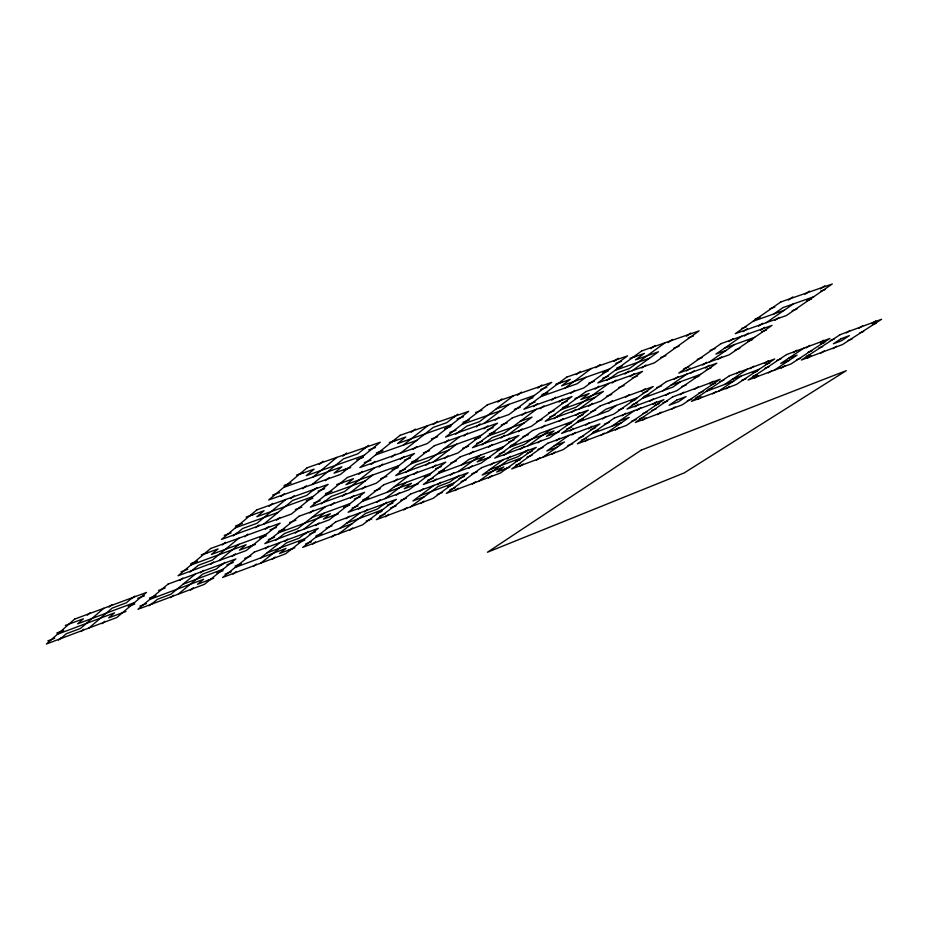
<?xml version="1.0" encoding="UTF-8"?>
<svg xmlns="http://www.w3.org/2000/svg" width="928" height="928" viewBox="0 0 928 928"><rect width="100%" height="100%" fill="white"/><g stroke="black" fill="none" stroke-linecap="round" stroke-linejoin="round"><path stroke-width="1.39" d="M58.464 640.076L61.097 637.78M87.336 615.148L90.12 612.712M60.738 638.615L66.306 633.743L80.574 628.395L103.762 608.292M109.063 607.074L111.894 604.627M81.154 631.539L83.833 629.242M89.042 627.966L112.184 608.084L126.37 602.794L132.391 597.667M102.15 623.639L104.864 621.331M131.904 598.583L134.78 596.124M149.176 605.682L151.983 603.351M222.268 544.956L225.492 542.288M233.183 535.897L236.466 533.171M319.244 464.394L323.048 461.228M151.473 604.221L157.412 599.291L170.88 594.245L195.53 573.922M179.858 580.464L182.828 577.993M189.938 572.1L198.372 565.291L212.187 560.187L238.844 538.217M235.758 534.25L242.707 528.473L256.882 523.346L285.801 499.496M269.108 506.34L272.6 503.44M280.964 496.492L284.525 493.534M313.119 476.98L336.876 457.376M200.344 572.854L203.348 570.384M210.54 564.468L213.602 561.95M290.661 498.626L294.199 495.726M302.656 488.778L306.252 485.82M170.613 597.62L173.455 595.289M244.679 536.778L247.927 534.11M255.722 527.707L259.04 524.981M342.815 456.158L346.666 452.992M178.199 594.175L202.768 574.061L216.154 569.084L222.523 563.899M219.356 560.477L239.146 544.272M263.854 524.042L292.622 500.482L306.692 495.436L314.163 489.358M312.121 484.52L343.418 458.896L357.825 453.838L365.968 447.226M190.437 590.162L193.314 587.83M265.385 529.215L268.679 526.547M276.556 520.132L279.908 517.406M364.588 448.549L368.474 445.382M221.885 564.85L224.924 562.368M232.209 556.452L235.318 553.935M313.293 490.529L316.866 487.629M325.426 480.681L329.069 477.711M233.067 574.13L236.014 571.776M309.836 512.987L313.2 510.307M321.262 503.892L324.696 501.155M411.22 432.251L415.187 429.084M265.269 548.726L268.389 546.244M275.848 540.305L284.652 533.461L297.691 528.647L325.612 506.56M323.849 502.257L331.134 496.457L344.474 491.631L374.692 467.724M358.8 474.254L362.454 471.343M371.188 464.383L374.924 461.425M260.722 557.902L280.233 542.462M403.181 445.173L427.947 425.581M284.618 541.534L287.773 539.04M295.301 533.101L298.514 530.572M379.065 467.004L382.754 464.093M391.57 457.133L395.328 454.163M253.356 566.498L256.337 564.154M330.948 505.284L334.358 502.593M342.502 496.178L345.97 493.441M433.33 424.525L437.332 421.358M260.675 563.168L286.427 542.915L299.083 538.205L305.741 532.985M303.804 529.25L324.498 512.952M350.32 492.64L372.708 475.032M400.676 453.038L433.248 427.402L446.786 422.658L455.23 416.057M272.124 559.433L275.129 557.078M350.482 498.15L353.916 495.471M362.14 489.033L365.644 486.295M453.746 417.391L457.794 414.224M304.976 533.971L308.166 531.477M315.775 525.526L319.023 522.986M400.362 459.383L404.086 456.472M412.983 449.512L416.776 446.554M312.504 544.249L315.578 541.894M393.901 481.713L397.416 479.01M405.803 472.561L409.387 469.812M455.741 434.2L459.604 431.23M346.005 518.717L349.253 516.223M358.405 509.194L361.723 506.642M408.401 470.948L415.976 465.125L428.574 460.566L459.952 436.589M444.802 442.83L448.595 439.918M458.49 432.471L466.668 426.196L479.521 421.637L513.428 395.734M497.849 402.091L501.955 398.936M340.031 528.229L360.331 512.72M387.046 492.304L408.958 475.554M364.321 511.908L367.604 509.414M376.826 502.373L380.178 499.832M463.907 435.998L467.724 433.086M517.337 395.27L521.466 392.126M331.725 537.022L334.822 534.656M413.853 474.428L417.391 471.737M425.859 465.276L429.467 462.527M476.203 426.915L480.089 423.957M338.79 533.809L365.574 513.439L377.557 508.985L384.47 503.753M385.027 498.649L406.568 482.27M433.399 461.866L456.646 444.199M483.998 423.412L509.078 404.341M349.52 530.329L352.652 527.962M383.589 504.751L386.895 502.245M396.21 495.204L399.585 492.664M432.32 467.689L435.882 464.998M444.408 458.548L448.05 455.799M483.987 428.817L487.838 425.906M495.111 420.187L499.032 417.229M537.799 388.113L541.964 384.969M385.526 516.78L388.704 514.414M469.614 454.082L473.234 451.391M481.887 444.93L485.576 442.192M576.253 374.576L580.476 371.42M420.129 491.167L423.481 488.673M432.947 481.62L436.369 479.068M522 415.234L525.909 412.322M533.577 406.603L537.544 403.645M484.486 443.329L492.292 437.517L504.217 433.202L536.5 409.248M433.863 485.402L412.902 500.958L424.316 496.689M461.425 464.951L468.872 459.43L503.579 446.704M565.14 387.985L591.403 368.497M437.517 484.706L440.893 482.212M450.416 475.159L453.862 472.607M540.061 408.772L543.994 405.861M551.708 400.154L555.698 397.196M403.796 509.913L406.998 507.535M488.522 447.192L492.165 444.489M500.876 438.039L504.588 435.29M595.857 367.72L600.103 364.576M410.64 506.792L438.283 486.376L449.662 482.131L456.785 476.888M458.351 471.552L480.542 455.149M508.161 434.745L532.057 417.09L520.167 421.358M585.881 377.313L577.204 383.728L540.688 396.627M420.72 503.544L423.945 501.166M506.015 440.812L509.681 438.109M518.45 431.659L522.186 428.91M613.976 361.386L618.245 358.254M455.81 477.908L459.221 475.403M468.814 468.35L472.282 465.798M559.05 401.986L563.006 399.075M570.766 393.368L574.792 390.41M454.975 490.657L458.246 488.279M541.384 427.901L545.096 425.21M553.97 418.76L557.74 416.011M606.634 380.503L610.694 377.557M490.529 465.009L493.974 462.504M503.695 455.451L513.335 448.56L524.448 444.466L539.644 433.48L572.599 421.393M556.568 417.171L564.56 411.371L575.87 407.276L608.907 383.38M595.022 389.122L599.024 386.222M609.371 378.833L617.978 372.58L629.462 368.509L665.016 342.792M650.783 348.626L655.087 345.506M503.718 459.464L482.177 475.043L503.811 466.946L496.724 472.039L507.372 468.037M507.048 458.873L510.516 456.367M520.295 449.303L523.833 446.751M612.12 383.009L616.134 380.109M668.148 342.56L672.475 339.439M472.364 484.126L475.658 481.748M559.306 421.358L563.041 418.667M571.973 412.218L575.766 409.48M624.927 373.996L629.01 371.049M478.987 481.098L507.372 460.648L518.207 456.611L525.515 451.368M527.962 445.811L550.722 429.42M579.014 409.028L603.455 391.419L580.847 399.55L589.118 393.53L574.966 398.518M632.177 370.724L658.462 351.782L635.494 359.867L644.403 353.394L632.734 357.477M488.476 478.059L491.794 475.681M575.917 415.303L579.664 412.612M588.642 406.174L592.458 403.425M641.851 367.975L645.958 365.029M524.448 452.4L527.939 449.894M537.776 442.842L541.337 440.29M630.112 376.582L634.149 373.682M686.407 336.18L690.757 333.059M519.854 466.413L523.206 464.035M556.185 440.777L559.712 438.271M569.966 430.986L573.562 428.434M608.501 403.471L612.294 400.78M568.876 435.429L546.859 450.996L557.206 447.122M598.096 414.758L605.891 409.248L637.234 397.752M571.915 434.93L575.464 432.425M585.777 425.14L589.384 422.588M536.43 460.184L539.794 457.794M625.553 397.254L629.358 394.562M542.857 457.249L564.491 441.983L554.132 445.858M616.424 405.385L608.606 410.895L576.822 422.588M551.789 454.395L555.176 452.017M588.491 428.771L592.052 426.265M602.411 418.992L606.042 416.44M641.341 391.5L645.157 388.809M674.146 379.355L678.008 376.675M585 441.473L588.433 439.083M622.12 415.802L625.716 413.296M634.845 406.835L638.51 404.283M686.465 370.922L690.386 368.196M728.932 341.539L733.062 338.662M743.119 331.667L747.33 328.744M788.382 300.046L792.837 296.948M611.854 426.23L634.334 410.64M662.778 390.816L686.848 374.135M741.704 336.226L715.94 354.09L726.067 350.436M773.94 313.896L783.07 307.562L813.624 296.821M637.107 410.234L640.726 407.728M649.89 401.267L653.567 398.727M690.362 373.439L694.237 370.759M744.326 336.029L748.467 333.164M758.559 326.18L762.781 323.257M600.822 435.522L604.256 433.144M702.716 365.017L706.649 362.291M804.994 294.234L809.46 291.148M607.051 432.668L629.161 417.403L619.266 421.092M680.734 381.64L672.777 387.138L642.524 398.263M709.305 362.013L734.593 344.543M766.192 322.712L793.336 303.955M705.373 367.964L709.27 365.284M615.473 430.012L618.93 427.622M652.906 404.364L656.537 401.859M665.747 395.409L669.436 392.857M717.773 359.542L721.717 356.828M760.531 330.24L764.684 327.364M774.81 320.392L779.056 317.48M820.375 288.863L824.853 285.789M642.501 420.28L645.969 417.902M680.12 394.702L683.774 392.208M694.434 389.389L698.1 386.895M657.604 414.596L661.096 412.218M671.617 409.318L675.12 406.951M709.514 383.786L713.191 381.292M698.216 399.318L701.742 396.94M736.333 373.81L740.034 371.328M724.617 384.47L747.713 368.996M712.681 393.878L716.219 391.5M750.021 368.729L753.733 366.235M718.574 391.175L741.275 375.991M726.102 388.82L729.652 386.454M764.452 363.358L768.175 360.876M754.534 378.125L758.106 375.759M793.092 352.71L796.839 350.239M804.066 348.058L780.715 363.486L789.334 360.261M806.165 347.861L809.924 345.378M768.361 372.928L771.945 370.562M774.091 370.295L797.059 355.169L788.429 358.394M781.202 368.103L784.786 365.736M819.946 342.734L823.704 340.263M807.406 358.243L811.014 355.876M846.324 332.932L850.106 330.461M820.654 353.255L824.273 350.9M858.829 328.28L862.622 325.821M832.95 348.626L836.569 346.283M872.018 323.373L875.812 320.914M128.192 606.448L134.792 603.989M591.902 433.689L621.714 422.542M149.779 599.418L203.626 579.269L197.478 584.269L210.598 579.35M235.039 567.507L285.975 548.448L279.525 553.494L291.949 548.831M315.706 537.324L352.037 523.74M706.382 391.303L733.63 381.106M57.478 634.23L114.55 612.874L108.738 617.828L125.941 611.459M631.446 421.289L636.028 419.572M581.52 440.104L586.287 438.318M139.942 606.054L146.415 603.618M207.501 580.592L213.707 578.26M225.052 574.119L231.188 571.822M289.002 550.014L294.872 547.81M305.59 543.912L311.402 541.732M366.212 521.06L371.78 518.972M379.598 516.142L385.108 514.077M437.227 494.415L442.528 492.432M449.929 489.764L455.184 487.792M504.809 469.069L509.843 467.178M515.608 465.288L520.608 463.408M567.924 445.556L572.738 443.746M639.67 418.737L644.218 417.032M687.381 400.745L691.766 399.098M696 397.602L700.35 395.978M741.681 380.364L745.88 378.798M752.898 376.258L757.062 374.692M796.595 359.774L800.609 358.266M806.304 356.224L810.283 354.728M848.157 340.425L852.008 338.987M47.838 640.877L54.706 638.302M604.395 424.142L609.197 422.356M654.646 405.339L659.263 403.622M226.942 564.85L233.218 562.519M309.337 534.18L315.265 531.976M387.312 505.157L392.938 503.057M458.977 478.477L464.313 476.493M527.092 453.119L532.173 451.228M137.75 598.34L144.408 595.869M158.572 590.428L165.138 587.992M244.69 558.366L250.885 556.058M326.088 528.067L331.957 525.874M400.815 500.238L406.371 498.174M471.772 473.825L477.062 471.853M590.684 429.606L595.521 427.808M710.894 384.853L715.302 383.206M765.484 364.53L769.695 362.952M820.642 343.986L824.679 342.49M872.413 324.707L876.276 323.269M65.296 625.449L83.416 618.79L77.639 623.836L134.421 602.643M537.973 449.338L543.008 447.47M662.894 402.822L667.464 401.116M719.548 381.733L723.921 380.097M776.748 360.435L780.924 358.869M830.386 340.46L834.388 338.964M183.06 584.199L223.068 569.27M267.16 552.81L304.999 538.692M346.724 523.114L382.556 509.739M419.816 495.83L453.862 483.117M489.288 469.904L521.675 457.806M732.238 379.366L759.139 369.321M593.236 431.938L598.015 430.151M642.582 413.633L647.187 411.916M149.466 598.061L155.997 595.625M235.097 566.068L241.257 563.76M316.077 535.804L321.912 533.623M390.456 508.01L396.001 505.934M461.112 481.597L466.378 479.637M56.77 632.989L63.684 630.402M216.827 573.04L223.068 570.708M298.758 542.428L304.662 540.212M376.339 513.428L381.93 511.34M447.667 486.771L452.98 484.787M515.504 461.413L520.562 459.522M527.058 457.121L532.08 455.242M651.56 410.582L656.131 408.877M708.064 389.47L712.426 387.846M765.124 368.149L769.289 366.583M818.647 348.139L822.637 346.654M578.852 437.9L583.677 436.09M698.668 393.112L703.064 391.465M753.118 372.754L757.318 371.188M808.149 352.188L812.174 350.68M859.815 332.874L863.666 331.435M416.278 484.346L404.248 488.778L411.475 483.326L362.187 501.445M488.569 457.69L477.166 461.9L484.59 456.437L437.865 473.616M557.241 432.378L546.395 436.369L554.004 430.905L509.634 447.226M632.212 404.712L637.049 402.926M352.13 508.08L358.069 505.899M412.716 485.866L418.4 483.766M427.715 480.217L433.341 478.14M485.158 459.151L490.552 457.168M499.415 453.78L504.751 451.808M553.946 433.782L559.074 431.891M566.544 429.084L571.625 427.216M681.581 386.616L686.233 384.9M618.419 410.072L623.303 408.262M252.88 545.177L239.436 550.142L246.082 544.736L190.866 565.048M336.133 514.472L323.431 519.158L330.38 513.718L278.261 532.892M181.122 571.741L187.769 569.282M249.006 546.824L255.362 544.481M268.354 539.551L274.63 537.242M332.421 516.049L338.43 513.834M670.712 385.317L700.559 374.367M394.261 486.782L430.859 473.361M266.359 534.296L211.433 554.445L218.08 548.924L203.974 554.086M311.483 517.731L350.181 503.533M424.351 477.096L430.058 474.997M497.118 450.382L502.535 448.386M566.196 425.012L571.346 423.122M630.912 401.314L635.808 399.516M643.974 396.5L648.823 394.725M694.283 377.882L698.946 376.176M362.755 499.879L368.718 497.686M438.689 471.992L444.338 469.916M510.69 445.544L516.049 443.584M578.074 420.86L583.178 418.992M259.747 538.136L266.139 535.781M343.627 507.314L349.659 505.099M190.797 563.632L197.478 561.173M278.528 531.396L284.838 529.076M656.722 387.602L661.583 385.828M374.274 490.97L380.271 488.778M435.452 468.733L441.183 466.633M450.59 463.072L456.263 460.996M508.532 442.006L513.973 440.023M522.916 436.624L528.299 434.652M577.877 416.649L583.051 414.758M590.579 411.951L595.695 410.083M706.394 369.564L711.068 367.848M642.814 392.973L647.721 391.175M201.306 554.828L208.034 552.369M269.99 529.83L276.428 527.487M289.571 522.545L295.916 520.225M354.322 498.986L360.389 496.77M410.895 463.838L448.804 450.161M488.128 435.974L523.995 423.04M561.231 409.608L595.219 397.346M235.376 527.812L278.064 512.407M324.986 495.471L365.156 480.971M399.481 471.32L405.548 469.127M462.747 448.294L468.547 446.194M476.632 443.398L482.374 441.322M536.546 421.59L542.045 419.607M549.689 416.962L555.118 415.002M606.506 396.279L611.714 394.388M735.162 349.995L739.871 348.29M683.843 368.694L688.75 366.92M224.251 535.398L231.084 532.927M295.324 509.518L301.832 507.164M313.71 502.999L320.137 500.679M380.677 478.616L386.814 476.4M444.083 448.723L481.423 435.29M724.443 348.197L754.638 337.328M313.188 496.445L256.87 516.71L264.086 510.713L249.609 515.91M398.97 465.589L345.958 484.66L353.51 478.651L339.892 483.534M411.719 461.866L417.809 459.673M489.253 433.944L495.007 431.868M562.623 407.531L568.075 405.559M474.51 439.431L480.333 437.332M548.622 412.74L554.144 410.744M618.848 387.44L624.08 385.561M697.276 359.322L702.183 357.547M747.91 341.237L752.62 339.544M235.445 526.014L242.312 523.543M325.438 493.592L331.899 491.26M306.228 500.691L312.771 498.336M392.034 469.777L398.205 467.55M487.281 429.803L493.128 427.704M561.73 403.123L567.275 401.14M632.235 377.858L637.49 375.979M423.4 452.829L429.525 450.637M501.294 424.92L507.082 422.843M710.071 350.39L715.001 348.615M761.702 331.748L766.435 330.055M318.084 491.109L324.661 488.743M404.364 460.172L410.57 457.945M246.152 517.047L253.066 514.564M336.667 484.59L343.163 482.258M283.771 487.339L341.875 466.819L334.045 473.187L348.162 468.188M375.643 454.894L416.753 440.382M461.935 424.432L500.61 410.768M615.067 370.353L649.6 358.162M741.576 328.5L746.541 326.749M792.164 310.718L796.92 309.036M272.658 495.042L279.664 492.559M364.368 462.55L370.956 460.218M514.344 409.399L520.248 407.311M529.227 404.132L535.062 402.056M660.562 357.582L665.852 355.714M344.033 469.904L350.703 467.55M431.392 438.944L437.668 436.728M449.802 432.425L455.984 430.232M588.758 383.171L594.338 381.199M602.817 378.183L608.35 376.234M364.02 455.37L306.275 475.681L314.14 469.15L299.28 474.359M451.797 424.49L397.578 443.561L405.78 437.03L391.848 441.914M496.271 408.842L534.342 395.456M609.742 368.926L561.591 385.862L570.302 379.366L557.96 383.693M806.734 300.695L811.513 299.013M755.114 319.058L760.09 317.306M356.665 459.685L363.382 457.318M444.512 428.724L450.822 426.509M463.014 422.205L469.243 420.013M602.62 373.01L608.223 371.026M616.737 368.033L622.294 366.073M284.096 485.472L291.148 482.989M376.327 452.957L382.939 450.625M527.034 399.829L532.974 397.741M541.975 394.562L547.845 392.498M673.832 348.093L679.134 346.225M753.165 321.227L784.195 310.277M769.788 308.815L774.787 307.064M820.642 291.148L825.421 289.466M296.531 475.043L303.63 472.561M368.752 449.906L375.504 447.54M389.331 442.528L395.989 440.197M457.063 418.946L463.397 416.73M475.658 412.438L481.91 410.246M540.827 389.435L546.789 387.347M555.837 384.18L561.73 382.116M615.856 363.289L621.493 361.317M630.042 358.324L635.61 356.375M688.216 337.792L693.541 335.924M74.611 619.127L46.4 644.009L116.835 617.514L146.496 592.424L74.611 619.127M168.049 584.13L137.936 609.313L204.462 584.304L235.84 558.946L168.049 584.13M210.644 548.494L178.072 575.754L246.268 550.524L280.152 523.137L210.644 548.494M256.87 509.843L221.502 539.423L291.427 514.031L328.141 484.358L256.87 509.843M307.191 467.747L268.668 499.972L340.379 474.475L380.294 442.215L307.191 467.747M254.284 552.102L222.581 577.494L285.534 553.83L318.327 528.31L254.284 552.102M299.036 516.246L264.816 543.669L329.22 519.842L364.565 492.35L299.036 516.246M347.49 477.444L310.428 507.129L376.316 483.198L414.526 453.479L347.49 477.444M400.107 435.302L359.844 467.55L427.251 443.584L468.675 411.359L400.107 435.302M335.774 521.838L302.69 547.381L362.361 524.946L396.395 499.322L335.774 521.838M383.856 484.706L348.139 512.291L409.097 489.752L445.776 462.132L383.856 484.706M434.327 445.742L395.734 475.542L457.968 452.957L497.524 423.168L434.327 445.742M487.281 404.863L445.556 437.076L509.031 414.503L551.731 382.359L487.281 404.863M410.559 494.056L376.327 519.692L433.051 498.371L468.106 472.688L410.559 494.056M460.242 456.854L423.354 484.486L481.191 463.095L518.914 435.464L460.242 456.854M512.268 417.902L472.491 447.69L531.431 426.3L572.031 396.558L512.268 417.902M566.753 377.116L523.833 409.248L583.816 387.916L627.548 355.876L566.753 377.116M481.574 467.689L446.333 493.371L500.331 473.071L536.28 447.366L481.574 467.689M532.626 430.464L494.717 458.096L549.678 437.784L588.282 410.176L532.626 430.464M585.974 391.57L545.2 421.3L601.077 401.024L642.559 371.362L585.974 391.57M641.724 350.923L597.818 382.939L654.588 362.755L699.167 330.867L641.724 350.923M547.798 443.259L511.722 468.942L563.215 449.593L599.882 423.91L547.798 443.259M600.312 405.849L561.568 433.446L613.884 414.108L653.219 386.558L600.312 405.849M614.255 418.099L577.367 443.828L626.481 425.372L663.891 399.678L614.255 418.099M666.466 381.559L626.968 409.109L676.79 390.688L716.799 363.208L666.466 381.559M721.079 343.604L678.786 373.091L729.246 354.774L772.026 325.392L721.079 343.604M780.75 301.983L735.278 333.697L786.376 315.532L832.288 283.991L780.75 301.983M672.73 396.848L635.297 422.484L682.231 404.84L720.116 379.25L672.73 396.848M676.628 400.13L669.111 405.246L678.53 401.72L686.07 396.604L676.628 400.13M729.385 375.805L691.418 401.383L736.356 384.494L774.694 358.974L729.385 375.805M641.306 450.092L487.455 552.241L684.168 472.944L846.232 370.678L641.306 450.092M786.573 354.566L748.13 380.062L791.097 363.904L829.852 338.488L786.573 354.566M840.188 334.648L801.363 360.041L842.508 344.566L881.6 319.255L840.188 334.648M841.139 338.708L833.356 343.778L841.603 340.692L849.398 335.623L841.139 338.708"/></g></svg>
